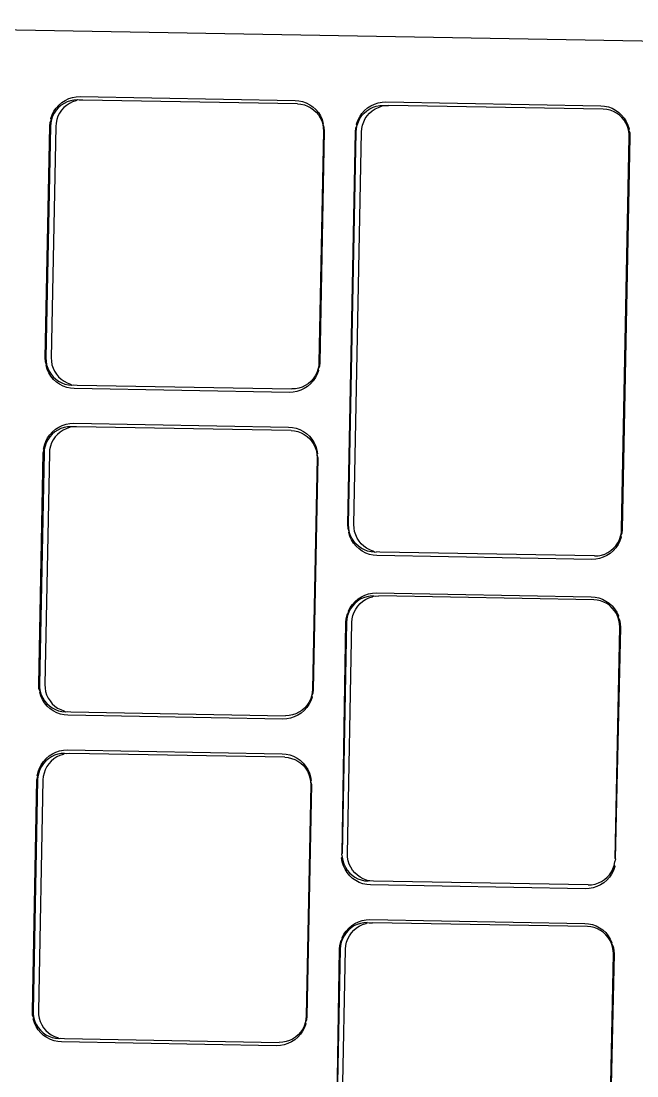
# Model space of a CAD drawing. Header units: millimetres. Extents: x 44692 to 174433, y -26273 to 14445.
# Drawn here: x 148797.9 to 148829.3, y -16388.3 to -16334.5 of the extents above; entities that cross this region are included whole.
import ezdxf

# ---------------------------------------------------------------- set-up
doc = ezdxf.new("R2010")
doc.units = ezdxf.units.MM
doc.header["$LTSCALE"] = 100
doc.layers.add('Muebles', color=112, linetype='Continuous')

msp = doc.modelspace()

# ---------------------------------------------------------------- linework, layer by layer
at = {"layer": 'Muebles'}
for p, q in [((148876.751, -16336.343), (148771.421, -16334.485)), ((148800.33, -16338.444), (148800.52, -16338.383)), ((148800.52, -16338.383), (148800.716, -16338.347)), ((148800.716, -16338.347), (148800.909, -16338.337)), ((148800.909, -16338.337), (148811.88, -16338.531)), ((148799.58, -16339.088), (148799.694, -16338.921)), ((148799.811, -16338.897), (148799.692, -16339.03)), ((148799.694, -16338.921), (148799.829, -16338.771)), ((148799.946, -16338.781), (148799.811, -16338.897)), ((148799.829, -16338.771), (148799.981, -16338.64)), ((148800.095, -16338.684), (148799.946, -16338.781)), ((148800.084, -16338.902), (148799.965, -16339.035)), ((148799.981, -16338.64), (148800.149, -16338.531)), ((148800.219, -16338.786), (148800.084, -16338.902)), ((148800.255, -16338.607), (148800.095, -16338.684)), ((148800.149, -16338.531), (148800.33, -16338.444)), ((148800.368, -16338.688), (148800.219, -16338.786)), ((148800.424, -16338.552), (148800.255, -16338.607)), ((148800.528, -16338.612), (148800.368, -16338.688)), ((148800.598, -16338.52), (148800.424, -16338.552)), ((148800.697, -16338.557), (148800.528, -16338.612)), ((148800.774, -16338.512), (148800.598, -16338.52)), ((148800.774, -16338.512), (148800.697, -16338.557)), ((148800.871, -16338.525), (148800.774, -16338.512)), ((148801.047, -16338.516), (148800.871, -16338.525)), ((148812.008, -16338.71), (148801.047, -16338.516)), ((148811.88, -16338.531), (148812.073, -16338.547)), ((148812.008, -16338.71), (148812.184, -16338.725)), ((148812.073, -16338.547), (148812.268, -16338.59)), ((148812.184, -16338.725), (148812.357, -16338.763)), ((148812.268, -16338.59), (148812.455, -16338.658)), ((148812.357, -16338.763), (148812.523, -16338.823)), ((148812.455, -16338.658), (148812.632, -16338.751)), ((148812.523, -16338.823), (148812.68, -16338.906)), ((148812.632, -16338.751), (148812.795, -16338.866)), ((148812.68, -16338.906), (148812.825, -16339.008)), ((148812.795, -16338.866), (148812.943, -16339.003)), ((148815.433, -16339.051), (148815.585, -16338.919)), ((148815.551, -16339.059), (148815.7, -16338.961)), ((148815.585, -16338.919), (148815.753, -16338.808)), ((148815.7, -16338.961), (148815.86, -16338.883)), ((148815.753, -16338.808), (148815.934, -16338.721)), ((148815.824, -16339.064), (148815.973, -16338.966)), ((148815.86, -16338.883), (148816.028, -16338.828)), ((148815.934, -16338.721), (148816.124, -16338.659)), ((148815.973, -16338.966), (148816.133, -16338.888)), ((148816.028, -16338.828), (148816.202, -16338.796)), ((148816.124, -16338.659), (148816.32, -16338.622)), ((148816.133, -16338.888), (148816.301, -16338.833)), ((148816.202, -16338.796), (148816.379, -16338.787)), ((148816.301, -16338.833), (148816.379, -16338.787)), ((148816.32, -16338.622), (148816.513, -16338.613)), ((148816.379, -16338.787), (148816.475, -16338.8)), ((148816.475, -16338.8), (148816.652, -16338.792)), ((148816.513, -16338.613), (148827.485, -16338.806)), ((148827.612, -16338.985), (148816.652, -16338.792)), ((148827.485, -16338.806), (148827.678, -16338.823)), ((148827.678, -16338.823), (148827.873, -16338.866)), ((148827.873, -16338.866), (148828.06, -16338.935)), ((148828.06, -16338.935), (148828.237, -16339.029)), ((148799.378, -16339.658), (148799.449, -16339.506)), ((148799.449, -16339.506), (148799.411, -16339.682)), ((148799.42, -16339.459), (148799.488, -16339.268)), ((148799.449, -16339.506), (148799.42, -16339.459)), ((148799.509, -16339.337), (148799.449, -16339.506)), ((148799.488, -16339.268), (148799.58, -16339.088)), ((148799.59, -16339.178), (148799.509, -16339.337)), ((148799.692, -16339.03), (148799.59, -16339.178)), ((148799.722, -16339.511), (148799.684, -16339.687)), ((148799.782, -16339.342), (148799.722, -16339.511)), ((148799.863, -16339.182), (148799.782, -16339.342)), ((148799.965, -16339.035), (148799.863, -16339.182)), ((148812.825, -16339.008), (148812.956, -16339.129)), ((148812.943, -16339.003), (148813.071, -16339.157)), ((148812.956, -16339.129), (148813.07, -16339.266)), ((148813.07, -16339.266), (148813.165, -16339.417)), ((148813.071, -16339.157), (148813.179, -16339.328)), ((148813.165, -16339.417), (148813.24, -16339.579)), ((148813.179, -16339.328), (148813.263, -16339.511)), ((148813.263, -16339.511), (148813.324, -16339.705)), ((148815.093, -16339.553), (148815.184, -16339.371)), ((148815.113, -16339.621), (148815.195, -16339.46)), ((148815.184, -16339.371), (148815.298, -16339.203)), ((148815.195, -16339.46), (148815.296, -16339.311)), ((148815.296, -16339.311), (148815.415, -16339.176)), ((148815.298, -16339.203), (148815.433, -16339.051)), ((148815.387, -16339.626), (148815.468, -16339.464)), ((148815.415, -16339.176), (148815.551, -16339.059)), ((148815.468, -16339.464), (148815.569, -16339.315)), ((148815.569, -16339.315), (148815.688, -16339.181)), ((148815.688, -16339.181), (148815.824, -16339.064)), ((148827.789, -16339), (148827.612, -16338.985)), ((148827.961, -16339.038), (148827.789, -16339)), ((148828.128, -16339.1), (148827.961, -16339.038)), ((148828.285, -16339.183), (148828.128, -16339.1)), ((148828.237, -16339.029), (148828.4, -16339.145)), ((148828.43, -16339.286), (148828.285, -16339.183)), ((148828.4, -16339.145), (148828.548, -16339.283)), ((148828.56, -16339.408), (148828.43, -16339.286)), ((148828.548, -16339.283), (148828.676, -16339.439)), ((148828.674, -16339.547), (148828.56, -16339.408)), ((148828.676, -16339.439), (148828.784, -16339.611)), ((148799.131, -16351.672), (148799.361, -16339.854)), ((148799.396, -16339.861), (148799.166, -16351.666)), ((148799.361, -16339.854), (148799.378, -16339.658)), ((148799.411, -16339.682), (148799.396, -16339.861)), ((148799.669, -16339.866), (148799.439, -16351.671)), ((148799.684, -16339.687), (148799.669, -16339.866)), ((148813.24, -16339.579), (148813.294, -16339.751)), ((148813.324, -16339.705), (148813.294, -16339.751)), ((148813.294, -16339.751), (148813.325, -16339.927)), ((148813.294, -16339.751), (148813.359, -16339.905)), ((148813.325, -16339.927), (148813.333, -16340.107)), ((148813.359, -16339.905), (148813.368, -16340.102)), ((148814.965, -16340.143), (148814.982, -16339.945)), ((148814.982, -16339.945), (148815.053, -16339.792)), ((148815, -16340.15), (148815.015, -16339.969)), ((148815.015, -16339.969), (148815.053, -16339.792)), ((148815.025, -16339.745), (148815.093, -16339.553)), ((148815.053, -16339.792), (148815.025, -16339.745)), ((148815.053, -16339.792), (148815.113, -16339.621)), ((148815.273, -16340.155), (148815.288, -16339.974)), ((148815.288, -16339.974), (148815.326, -16339.797)), ((148815.326, -16339.797), (148815.387, -16339.626)), ((148828.77, -16339.699), (148828.674, -16339.547)), ((148828.845, -16339.863), (148828.77, -16339.699)), ((148828.784, -16339.611), (148828.868, -16339.796)), ((148828.898, -16340.036), (148828.845, -16339.863)), ((148828.868, -16339.796), (148828.928, -16339.991)), ((148828.928, -16339.991), (148828.898, -16340.036)), ((148828.929, -16340.215), (148828.898, -16340.036)), ((148828.898, -16340.036), (148828.963, -16340.192)), ((148813.333, -16340.107), (148813.103, -16351.912)), ((148813.368, -16340.102), (148813.138, -16351.919)), ((148814.575, -16360.182), (148814.965, -16340.143)), ((148814.61, -16360.177), (148815, -16340.15)), ((148814.883, -16360.182), (148815.273, -16340.155)), ((148828.547, -16360.423), (148828.937, -16340.396)), ((148828.972, -16340.391), (148828.582, -16360.429)), ((148828.937, -16340.396), (148828.929, -16340.215)), ((148828.963, -16340.192), (148828.972, -16340.391)), ((148799.14, -16351.869), (148799.131, -16351.672)), ((148799.205, -16352.023), (148799.14, -16351.869)), ((148799.166, -16351.666), (148799.174, -16351.846)), ((148799.174, -16351.846), (148799.205, -16352.023)), ((148799.439, -16351.671), (148799.447, -16351.851)), ((148799.447, -16351.851), (148799.478, -16352.027)), ((148799.175, -16352.068), (148799.205, -16352.023)), ((148799.235, -16352.262), (148799.175, -16352.068)), ((148799.205, -16352.023), (148799.258, -16352.194)), ((148799.32, -16352.445), (148799.235, -16352.262)), ((148799.258, -16352.194), (148799.334, -16352.356)), ((148799.334, -16352.356), (148799.429, -16352.507)), ((148799.478, -16352.027), (148799.532, -16352.198)), ((148799.532, -16352.198), (148799.607, -16352.361)), ((148799.607, -16352.361), (148799.702, -16352.512)), ((148812.99, -16352.436), (148812.908, -16352.596)), ((148813.05, -16352.267), (148812.99, -16352.436)), ((148813.078, -16352.314), (148813.01, -16352.505)), ((148813.088, -16352.091), (148813.05, -16352.267)), ((148813.121, -16352.115), (148813.05, -16352.267)), ((148813.05, -16352.267), (148813.078, -16352.314)), ((148813.103, -16351.912), (148813.088, -16352.091)), ((148813.138, -16351.919), (148813.121, -16352.115)), ((148799.427, -16352.616), (148799.32, -16352.445)), ((148799.556, -16352.771), (148799.427, -16352.616)), ((148799.429, -16352.507), (148799.543, -16352.644)), ((148799.543, -16352.644), (148799.673, -16352.765)), ((148799.703, -16352.907), (148799.556, -16352.771)), ((148799.673, -16352.765), (148799.818, -16352.868)), ((148799.702, -16352.512), (148799.816, -16352.649)), ((148799.867, -16353.022), (148799.703, -16352.907)), ((148799.816, -16352.649), (148799.946, -16352.77)), ((148799.818, -16352.868), (148799.976, -16352.95)), ((148799.946, -16352.77), (148800.092, -16352.872)), ((148799.976, -16352.95), (148800.142, -16353.01)), ((148800.092, -16352.872), (148800.249, -16352.955)), ((148800.249, -16352.955), (148800.415, -16353.015)), ((148812.688, -16352.876), (148812.553, -16352.992)), ((148812.804, -16352.852), (148812.67, -16353.002)), ((148812.807, -16352.743), (148812.688, -16352.876)), ((148812.918, -16352.685), (148812.804, -16352.852)), ((148812.908, -16352.596), (148812.807, -16352.743)), ((148813.01, -16352.505), (148812.918, -16352.685)), ((148800.044, -16353.115), (148799.867, -16353.022)), ((148800.231, -16353.183), (148800.044, -16353.115)), ((148800.142, -16353.01), (148800.315, -16353.049)), ((148800.425, -16353.226), (148800.231, -16353.183)), ((148800.315, -16353.049), (148800.491, -16353.063)), ((148800.415, -16353.015), (148800.491, -16353.063)), ((148800.618, -16353.242), (148800.425, -16353.226)), ((148800.491, -16353.063), (148800.588, -16353.053)), ((148800.588, -16353.053), (148800.764, -16353.068)), ((148811.59, -16353.436), (148800.618, -16353.242)), ((148800.764, -16353.068), (148811.724, -16353.262)), ((148811.783, -16353.426), (148811.59, -16353.436)), ((148811.901, -16353.253), (148811.724, -16353.262)), ((148811.979, -16353.39), (148811.783, -16353.426)), ((148812.075, -16353.221), (148811.901, -16353.253)), ((148812.169, -16353.329), (148811.979, -16353.39)), ((148812.244, -16353.166), (148812.075, -16353.221)), ((148812.349, -16353.242), (148812.169, -16353.329)), ((148812.404, -16353.09), (148812.244, -16353.166)), ((148812.517, -16353.133), (148812.349, -16353.242)), ((148812.553, -16352.992), (148812.404, -16353.09)), ((148812.67, -16353.002), (148812.517, -16353.133)), ((148799.824, -16355.207), (148800.005, -16355.12)), ((148800.005, -16355.12), (148800.194, -16355.059)), ((148800.194, -16355.059), (148800.39, -16355.023)), ((148800.39, -16355.023), (148800.584, -16355.013)), ((148800.584, -16355.013), (148811.555, -16355.207)), ((148799.255, -16355.764), (148799.369, -16355.597)), ((148799.486, -16355.575), (148799.366, -16355.708)), ((148799.369, -16355.597), (148799.504, -16355.447)), ((148799.621, -16355.459), (148799.486, -16355.575)), ((148799.504, -16355.447), (148799.656, -16355.316)), ((148799.77, -16355.361), (148799.621, -16355.459)), ((148799.759, -16355.579), (148799.64, -16355.712)), ((148799.656, -16355.316), (148799.824, -16355.207)), ((148799.894, -16355.463), (148799.759, -16355.579)), ((148799.93, -16355.285), (148799.77, -16355.361)), ((148800.043, -16355.366), (148799.894, -16355.463)), ((148800.099, -16355.23), (148799.93, -16355.285)), ((148800.203, -16355.29), (148800.043, -16355.366)), ((148800.273, -16355.198), (148800.099, -16355.23)), ((148800.372, -16355.235), (148800.203, -16355.29)), ((148800.449, -16355.189), (148800.273, -16355.198)), ((148800.449, -16355.189), (148800.372, -16355.235)), ((148800.546, -16355.203), (148800.449, -16355.189)), ((148800.722, -16355.194), (148800.546, -16355.203)), ((148811.683, -16355.387), (148800.722, -16355.194)), ((148811.555, -16355.207), (148811.748, -16355.223)), ((148811.683, -16355.387), (148811.859, -16355.402)), ((148811.748, -16355.223), (148811.943, -16355.266)), ((148811.859, -16355.402), (148812.032, -16355.44)), ((148811.943, -16355.266), (148812.13, -16355.334)), ((148812.032, -16355.44), (148812.198, -16355.501)), ((148812.13, -16355.334), (148812.307, -16355.427)), ((148812.198, -16355.501), (148812.355, -16355.583)), ((148812.307, -16355.427), (148812.47, -16355.542)), ((148812.355, -16355.583), (148812.5, -16355.686)), ((148812.47, -16355.542), (148812.617, -16355.679)), ((148799.052, -16356.334), (148799.095, -16356.135)), ((148799.124, -16356.184), (148799.086, -16356.36)), ((148799.095, -16356.135), (148799.163, -16355.944)), ((148799.184, -16356.015), (148799.124, -16356.184)), ((148799.163, -16355.944), (148799.255, -16355.764)), ((148799.265, -16355.855), (148799.184, -16356.015)), ((148799.366, -16355.708), (148799.265, -16355.855)), ((148799.397, -16356.189), (148799.359, -16356.364)), ((148799.457, -16356.02), (148799.397, -16356.189)), ((148799.538, -16355.86), (148799.457, -16356.02)), ((148799.64, -16355.712), (148799.538, -16355.86)), ((148812.5, -16355.686), (148812.631, -16355.807)), ((148812.617, -16355.679), (148812.746, -16355.833)), ((148812.631, -16355.807), (148812.745, -16355.944)), ((148812.745, -16355.944), (148812.84, -16356.095)), ((148812.746, -16355.833), (148812.854, -16356.004)), ((148812.84, -16356.095), (148812.915, -16356.257)), ((148812.854, -16356.004), (148812.938, -16356.187)), ((148812.938, -16356.187), (148812.999, -16356.381)), ((148798.806, -16368.348), (148799.036, -16356.53)), ((148799.071, -16356.539), (148798.841, -16368.344)), ((148799.036, -16356.53), (148799.086, -16356.36)), ((148799.086, -16356.36), (148799.052, -16356.334)), ((148799.086, -16356.36), (148799.071, -16356.539)), ((148799.344, -16356.544), (148799.114, -16368.349)), ((148799.359, -16356.364), (148799.344, -16356.544)), ((148812.915, -16356.257), (148812.969, -16356.428)), ((148812.969, -16356.428), (148813, -16356.605)), ((148812.999, -16356.381), (148813.034, -16356.581)), ((148813.034, -16356.581), (148813, -16356.605)), ((148813, -16356.605), (148813.008, -16356.785)), ((148813, -16356.605), (148813.043, -16356.778)), ((148813.008, -16356.785), (148812.778, -16368.59)), ((148813.043, -16356.778), (148812.813, -16368.595)), ((148814.584, -16360.381), (148814.575, -16360.182)), ((148814.649, -16360.537), (148814.584, -16360.381)), ((148814.618, -16360.358), (148814.61, -16360.177)), ((148814.649, -16360.537), (148814.618, -16360.358)), ((148814.891, -16360.363), (148814.883, -16360.182)), ((148814.922, -16360.542), (148814.891, -16360.363)), ((148828.532, -16360.604), (148828.547, -16360.423)), ((148828.582, -16360.429), (148828.565, -16360.628)), ((148814.619, -16360.582), (148814.649, -16360.537)), ((148814.679, -16360.777), (148814.619, -16360.582)), ((148814.702, -16360.71), (148814.649, -16360.537)), ((148814.763, -16360.962), (148814.679, -16360.777)), ((148814.777, -16360.874), (148814.702, -16360.71)), ((148814.871, -16361.134), (148814.763, -16360.962)), ((148814.873, -16361.026), (148814.777, -16360.874)), ((148814.987, -16361.165), (148814.873, -16361.026)), ((148814.975, -16360.714), (148814.922, -16360.542)), ((148815.05, -16360.879), (148814.975, -16360.714)), ((148815.146, -16361.031), (148815.05, -16360.879)), ((148815.26, -16361.17), (148815.146, -16361.031)), ((148828.352, -16361.113), (148828.433, -16360.952)), ((148828.454, -16361.02), (148828.363, -16361.202)), ((148828.433, -16360.952), (148828.494, -16360.781)), ((148828.522, -16360.828), (148828.454, -16361.02)), ((148828.494, -16360.781), (148828.532, -16360.604)), ((148828.565, -16360.628), (148828.494, -16360.781)), ((148828.494, -16360.781), (148828.522, -16360.828)), ((148814.999, -16361.29), (148814.871, -16361.134)), ((148815.117, -16361.287), (148814.987, -16361.165)), ((148815.147, -16361.428), (148814.999, -16361.29)), ((148815.262, -16361.39), (148815.117, -16361.287)), ((148815.31, -16361.544), (148815.147, -16361.428)), ((148815.39, -16361.292), (148815.26, -16361.17)), ((148815.419, -16361.473), (148815.262, -16361.39)), ((148815.487, -16361.638), (148815.31, -16361.544)), ((148815.535, -16361.395), (148815.39, -16361.292)), ((148815.586, -16361.534), (148815.419, -16361.473)), ((148815.692, -16361.478), (148815.535, -16361.395)), ((148815.758, -16361.573), (148815.586, -16361.534)), ((148815.859, -16361.539), (148815.692, -16361.478)), ((148815.935, -16361.588), (148815.758, -16361.573)), ((148815.935, -16361.588), (148815.859, -16361.539)), ((148815.935, -16361.588), (148816.031, -16361.578)), ((148816.208, -16361.593), (148816.031, -16361.578)), ((148827.168, -16361.786), (148816.208, -16361.593)), ((148827.847, -16361.612), (148827.996, -16361.514)), ((148828.114, -16361.522), (148827.962, -16361.654)), ((148827.996, -16361.514), (148828.132, -16361.397)), ((148828.249, -16361.37), (148828.114, -16361.522)), ((148828.132, -16361.397), (148828.251, -16361.262)), ((148828.363, -16361.202), (148828.249, -16361.37)), ((148828.251, -16361.262), (148828.352, -16361.113)), ((148815.674, -16361.707), (148815.487, -16361.638)), ((148815.869, -16361.75), (148815.674, -16361.707)), ((148816.062, -16361.767), (148815.869, -16361.75)), ((148827.034, -16361.96), (148816.062, -16361.767)), ((148827.227, -16361.951), (148827.034, -16361.96)), ((148827.168, -16361.786), (148827.345, -16361.777)), ((148827.423, -16361.914), (148827.227, -16361.951)), ((148827.345, -16361.777), (148827.519, -16361.745)), ((148827.613, -16361.852), (148827.423, -16361.914)), ((148827.519, -16361.745), (148827.687, -16361.69)), ((148827.794, -16361.765), (148827.613, -16361.852)), ((148827.687, -16361.69), (148827.847, -16361.612)), ((148827.962, -16361.654), (148827.794, -16361.765)), ((148815.446, -16363.78), (148815.636, -16363.719)), ((148815.636, -16363.719), (148815.832, -16363.683)), ((148815.832, -16363.683), (148816.025, -16363.673)), ((148816.025, -16363.673), (148826.996, -16363.867)), ((148814.696, -16364.424), (148814.811, -16364.257)), ((148814.927, -16364.211), (148814.808, -16364.344)), ((148814.811, -16364.257), (148814.945, -16364.107)), ((148815.063, -16364.095), (148814.927, -16364.211)), ((148814.945, -16364.107), (148815.098, -16363.976)), ((148815.211, -16363.998), (148815.063, -16364.095)), ((148815.081, -16364.349), (148815.2, -16364.216)), ((148815.098, -16363.976), (148815.265, -16363.867)), ((148815.2, -16364.216), (148815.336, -16364.1)), ((148815.372, -16363.921), (148815.211, -16363.998)), ((148815.265, -16363.867), (148815.446, -16363.78)), ((148815.336, -16364.1), (148815.485, -16364.002)), ((148815.54, -16363.866), (148815.372, -16363.921)), ((148815.485, -16364.002), (148815.645, -16363.926)), ((148815.714, -16363.834), (148815.54, -16363.866)), ((148815.645, -16363.926), (148815.813, -16363.871)), ((148815.891, -16363.826), (148815.714, -16363.834)), ((148815.813, -16363.871), (148815.891, -16363.826)), ((148815.891, -16363.826), (148815.987, -16363.839)), ((148815.987, -16363.839), (148816.164, -16363.83)), ((148827.124, -16364.024), (148816.164, -16363.83)), ((148826.996, -16363.867), (148827.189, -16363.883)), ((148827.301, -16364.039), (148827.124, -16364.024)), ((148827.189, -16363.883), (148827.384, -16363.926)), ((148827.473, -16364.077), (148827.301, -16364.039)), ((148827.384, -16363.926), (148827.571, -16363.994)), ((148827.64, -16364.137), (148827.473, -16364.077)), ((148827.571, -16363.994), (148827.748, -16364.087)), ((148827.797, -16364.22), (148827.64, -16364.137)), ((148827.748, -16364.087), (148827.911, -16364.202)), ((148827.942, -16364.322), (148827.797, -16364.22)), ((148827.911, -16364.202), (148828.059, -16364.338)), ((148814.494, -16364.994), (148814.537, -16364.795)), ((148814.565, -16364.82), (148814.528, -16364.996)), ((148814.537, -16364.795), (148814.626, -16364.651)), ((148814.626, -16364.651), (148814.565, -16364.82)), ((148814.604, -16364.604), (148814.696, -16364.424)), ((148814.626, -16364.651), (148814.604, -16364.604)), ((148814.707, -16364.492), (148814.626, -16364.651)), ((148814.808, -16364.344), (148814.707, -16364.492)), ((148814.801, -16365.001), (148814.838, -16364.825)), ((148814.838, -16364.825), (148814.899, -16364.656)), ((148814.899, -16364.656), (148814.98, -16364.496)), ((148814.98, -16364.496), (148815.081, -16364.349)), ((148828.072, -16364.443), (148827.942, -16364.322)), ((148828.059, -16364.338), (148828.187, -16364.493)), ((148828.186, -16364.58), (148828.072, -16364.443)), ((148828.282, -16364.731), (148828.186, -16364.58)), ((148828.187, -16364.493), (148828.295, -16364.664)), ((148828.357, -16364.894), (148828.282, -16364.731)), ((148828.295, -16364.664), (148828.38, -16364.847)), ((148814.512, -16365.175), (148814.282, -16376.98)), ((148814.282, -16376.98), (148814.477, -16365.19)), ((148814.477, -16365.19), (148814.494, -16364.994)), ((148814.528, -16364.996), (148814.512, -16365.175)), ((148814.555, -16376.985), (148814.786, -16365.18)), ((148814.786, -16365.18), (148814.801, -16365.001)), ((148828.38, -16364.847), (148828.357, -16364.894)), ((148828.41, -16365.065), (148828.357, -16364.894)), ((148828.357, -16364.894), (148828.44, -16365.041)), ((148828.441, -16365.241), (148828.41, -16365.065)), ((148828.44, -16365.041), (148828.475, -16365.24)), ((148828.449, -16365.421), (148828.441, -16365.241)), ((148828.475, -16365.24), (148828.484, -16365.437)), ((148828.219, -16377.226), (148828.449, -16365.421)), ((148828.484, -16365.437), (148828.219, -16377.226)), ((148798.814, -16368.545), (148798.806, -16368.348)), ((148798.88, -16368.7), (148798.814, -16368.545)), ((148798.841, -16368.344), (148798.849, -16368.524)), ((148798.849, -16368.524), (148798.88, -16368.7)), ((148799.114, -16368.349), (148799.122, -16368.528)), ((148799.122, -16368.528), (148799.153, -16368.705)), ((148812.778, -16368.59), (148812.763, -16368.769)), ((148812.813, -16368.595), (148812.796, -16368.791)), ((148798.85, -16368.744), (148798.88, -16368.7)), ((148798.91, -16368.938), (148798.85, -16368.744)), ((148798.88, -16368.7), (148798.933, -16368.871)), ((148798.995, -16369.121), (148798.91, -16368.938)), ((148798.933, -16368.871), (148799.008, -16369.034)), ((148799.102, -16369.292), (148798.995, -16369.121)), ((148799.008, -16369.034), (148799.104, -16369.185)), ((148799.153, -16368.705), (148799.206, -16368.876)), ((148799.206, -16368.876), (148799.281, -16369.039)), ((148799.281, -16369.039), (148799.377, -16369.19)), ((148812.664, -16369.114), (148812.583, -16369.273)), ((148812.725, -16368.945), (148812.664, -16369.114)), ((148812.753, -16368.99), (148812.685, -16369.181)), ((148812.763, -16368.769), (148812.725, -16368.945)), ((148812.796, -16368.791), (148812.725, -16368.945)), ((148812.725, -16368.945), (148812.753, -16368.99)), ((148799.231, -16369.446), (148799.102, -16369.292)), ((148799.104, -16369.185), (148799.218, -16369.322)), ((148799.218, -16369.322), (148799.348, -16369.443)), ((148799.378, -16369.583), (148799.231, -16369.446)), ((148799.348, -16369.443), (148799.493, -16369.545)), ((148799.377, -16369.19), (148799.491, -16369.327)), ((148799.542, -16369.698), (148799.378, -16369.583)), ((148799.491, -16369.327), (148799.621, -16369.448)), ((148799.493, -16369.545), (148799.65, -16369.628)), ((148799.621, -16369.448), (148799.766, -16369.55)), ((148799.65, -16369.628), (148799.817, -16369.688)), ((148799.766, -16369.55), (148799.923, -16369.632)), ((148799.923, -16369.632), (148800.09, -16369.693)), ((148812.228, -16369.67), (148812.079, -16369.767)), ((148812.363, -16369.554), (148812.228, -16369.67)), ((148812.479, -16369.528), (148812.345, -16369.678)), ((148812.482, -16369.421), (148812.363, -16369.554)), ((148812.593, -16369.361), (148812.479, -16369.528)), ((148812.583, -16369.273), (148812.482, -16369.421)), ((148812.685, -16369.181), (148812.593, -16369.361)), ((148799.719, -16369.791), (148799.542, -16369.698)), ((148799.906, -16369.859), (148799.719, -16369.791)), ((148799.817, -16369.688), (148799.989, -16369.726)), ((148800.1, -16369.902), (148799.906, -16369.859)), ((148799.989, -16369.726), (148800.166, -16369.741)), ((148800.09, -16369.693), (148800.166, -16369.741)), ((148800.293, -16369.918), (148800.1, -16369.902)), ((148800.166, -16369.741), (148800.262, -16369.731)), ((148800.262, -16369.731), (148800.439, -16369.746)), ((148811.265, -16370.112), (148800.293, -16369.918)), ((148800.439, -16369.746), (148811.399, -16369.939)), ((148811.458, -16370.102), (148811.265, -16370.112)), ((148811.576, -16369.931), (148811.399, -16369.939)), ((148811.654, -16370.066), (148811.458, -16370.102)), ((148811.75, -16369.899), (148811.576, -16369.931)), ((148811.844, -16370.005), (148811.654, -16370.066)), ((148811.918, -16369.844), (148811.75, -16369.899)), ((148812.024, -16369.918), (148811.844, -16370.005)), ((148812.079, -16369.767), (148811.918, -16369.844)), ((148812.192, -16369.809), (148812.024, -16369.918)), ((148812.345, -16369.678), (148812.192, -16369.809)), ((148799.499, -16371.883), (148799.68, -16371.796)), ((148799.68, -16371.796), (148799.869, -16371.735)), ((148799.869, -16371.735), (148800.065, -16371.699)), ((148800.065, -16371.699), (148800.259, -16371.689)), ((148800.259, -16371.689), (148811.23, -16371.883)), ((148798.93, -16372.44), (148799.044, -16372.273)), ((148799.161, -16372.252), (148799.041, -16372.385)), ((148799.044, -16372.273), (148799.179, -16372.123)), ((148799.296, -16372.136), (148799.161, -16372.252)), ((148799.179, -16372.123), (148799.331, -16371.992)), ((148799.445, -16372.039), (148799.296, -16372.136)), ((148799.434, -16372.257), (148799.314, -16372.39)), ((148799.331, -16371.992), (148799.499, -16371.883)), ((148799.569, -16372.141), (148799.434, -16372.257)), ((148799.605, -16371.962), (148799.445, -16372.039)), ((148799.718, -16372.044), (148799.569, -16372.141)), ((148799.773, -16371.908), (148799.605, -16371.962)), ((148799.878, -16371.967), (148799.718, -16372.044)), ((148799.948, -16371.876), (148799.773, -16371.908)), ((148800.047, -16371.913), (148799.878, -16371.967)), ((148800.124, -16371.867), (148799.948, -16371.876)), ((148800.124, -16371.867), (148800.047, -16371.913)), ((148800.221, -16371.881), (148800.124, -16371.867)), ((148800.397, -16371.872), (148800.221, -16371.881)), ((148811.358, -16372.065), (148800.397, -16371.872)), ((148811.23, -16371.883), (148811.423, -16371.899)), ((148811.358, -16372.065), (148811.534, -16372.08)), ((148811.423, -16371.899), (148811.617, -16371.942)), ((148811.534, -16372.08), (148811.707, -16372.118)), ((148811.617, -16371.942), (148811.805, -16372.01)), ((148811.707, -16372.118), (148811.873, -16372.179)), ((148811.805, -16372.01), (148811.982, -16372.103)), ((148811.873, -16372.179), (148812.03, -16372.261)), ((148811.982, -16372.103), (148812.145, -16372.218)), ((148812.03, -16372.261), (148812.175, -16372.364)), ((148812.145, -16372.218), (148812.292, -16372.355)), ((148812.175, -16372.364), (148812.306, -16372.484)), ((148812.292, -16372.355), (148812.421, -16372.509)), ((148798.727, -16373.01), (148798.77, -16372.811)), ((148798.799, -16372.862), (148798.761, -16373.037)), ((148798.77, -16372.811), (148798.838, -16372.62)), ((148798.859, -16372.693), (148798.799, -16372.862)), ((148798.838, -16372.62), (148798.93, -16372.44)), ((148798.94, -16372.533), (148798.859, -16372.693)), ((148799.041, -16372.385), (148798.94, -16372.533)), ((148799.072, -16372.867), (148799.034, -16373.042)), ((148799.132, -16372.698), (148799.072, -16372.867)), ((148799.213, -16372.538), (148799.132, -16372.698)), ((148799.314, -16372.39), (148799.213, -16372.538)), ((148812.306, -16372.484), (148812.42, -16372.621)), ((148812.42, -16372.621), (148812.515, -16372.773)), ((148812.421, -16372.509), (148812.529, -16372.68)), ((148812.515, -16372.773), (148812.59, -16372.935)), ((148812.529, -16372.68), (148812.613, -16372.863)), ((148812.613, -16372.863), (148812.674, -16373.057)), ((148798.481, -16385.023), (148798.711, -16373.206)), ((148798.746, -16373.216), (148798.516, -16385.022)), ((148798.711, -16373.206), (148798.761, -16373.037)), ((148798.761, -16373.037), (148798.727, -16373.01)), ((148798.761, -16373.037), (148798.746, -16373.216)), ((148799.019, -16373.221), (148798.789, -16385.027)), ((148799.034, -16373.042), (148799.019, -16373.221)), ((148812.59, -16372.935), (148812.643, -16373.106)), ((148812.643, -16373.106), (148812.675, -16373.283)), ((148812.674, -16373.057), (148812.709, -16373.256)), ((148812.709, -16373.256), (148812.675, -16373.283)), ((148812.675, -16373.283), (148812.683, -16373.462)), ((148812.675, -16373.283), (148812.718, -16373.453)), ((148812.683, -16373.462), (148812.452, -16385.268)), ((148812.718, -16373.453), (148812.487, -16385.271)), ((148814.282, -16376.98), (148814.247, -16377.007)), ((148814.247, -16377.007), (148814.29, -16377.16)), ((148814.256, -16377.204), (148814.29, -16377.16)), ((148814.291, -16377.404), (148814.256, -16377.204)), ((148814.29, -16377.16), (148814.321, -16377.337)), ((148814.563, -16377.165), (148814.555, -16376.985)), ((148814.595, -16377.341), (148814.563, -16377.165)), ((148814.351, -16377.598), (148814.291, -16377.404)), ((148814.321, -16377.337), (148814.375, -16377.508)), ((148814.436, -16377.781), (148814.351, -16377.598)), ((148814.375, -16377.508), (148814.45, -16377.67)), ((148814.45, -16377.67), (148814.545, -16377.821)), ((148814.648, -16377.513), (148814.595, -16377.341)), ((148814.723, -16377.675), (148814.648, -16377.513)), ((148814.818, -16377.826), (148814.723, -16377.675)), ((148828.106, -16377.75), (148828.166, -16377.581)), ((148828.196, -16377.644), (148828.126, -16377.841)), ((148828.166, -16377.581), (148828.204, -16377.405)), ((148828.166, -16377.581), (148828.196, -16377.644)), ((148828.204, -16377.405), (148828.254, -16377.26)), ((148828.254, -16377.26), (148828.219, -16377.226)), ((148814.544, -16377.952), (148814.436, -16377.781)), ((148814.672, -16378.106), (148814.544, -16377.952)), ((148814.545, -16377.821), (148814.659, -16377.958)), ((148814.659, -16377.958), (148814.79, -16378.079)), ((148814.819, -16378.243), (148814.672, -16378.106)), ((148814.79, -16378.079), (148814.935, -16378.182)), ((148814.932, -16377.963), (148814.818, -16377.826)), ((148814.983, -16378.358), (148814.819, -16378.243)), ((148815.063, -16378.084), (148814.932, -16377.963)), ((148814.935, -16378.182), (148815.092, -16378.264)), ((148815.208, -16378.186), (148815.063, -16378.084)), ((148815.092, -16378.264), (148815.258, -16378.325)), ((148815.365, -16378.269), (148815.208, -16378.186)), ((148815.531, -16378.329), (148815.365, -16378.269)), ((148827.669, -16378.306), (148827.804, -16378.19)), ((148827.92, -16378.188), (148827.786, -16378.338)), ((148827.804, -16378.19), (148827.924, -16378.057)), ((148828.034, -16378.021), (148827.92, -16378.188)), ((148827.924, -16378.057), (148828.025, -16377.91)), ((148828.025, -16377.91), (148828.106, -16377.75)), ((148828.126, -16377.841), (148828.034, -16378.021)), ((148815.16, -16378.451), (148814.983, -16378.358)), ((148815.347, -16378.519), (148815.16, -16378.451)), ((148815.258, -16378.325), (148815.431, -16378.363)), ((148815.542, -16378.562), (148815.347, -16378.519)), ((148815.431, -16378.363), (148815.607, -16378.377)), ((148815.607, -16378.377), (148815.531, -16378.329)), ((148815.734, -16378.578), (148815.542, -16378.562)), ((148815.704, -16378.367), (148815.607, -16378.377)), ((148815.88, -16378.382), (148815.704, -16378.367)), ((148826.706, -16378.772), (148815.734, -16378.578)), ((148826.841, -16378.576), (148815.88, -16378.382)), ((148826.899, -16378.762), (148826.706, -16378.772)), ((148826.841, -16378.576), (148827.017, -16378.567)), ((148827.095, -16378.726), (148826.899, -16378.762)), ((148827.017, -16378.567), (148827.191, -16378.535)), ((148827.285, -16378.665), (148827.095, -16378.726)), ((148827.191, -16378.535), (148827.36, -16378.48)), ((148827.465, -16378.578), (148827.285, -16378.665)), ((148827.36, -16378.48), (148827.52, -16378.404)), ((148827.633, -16378.469), (148827.465, -16378.578)), ((148827.52, -16378.404), (148827.669, -16378.306)), ((148827.786, -16378.338), (148827.633, -16378.469)), ((148815.121, -16380.456), (148815.311, -16380.395)), ((148815.311, -16380.395), (148815.507, -16380.359)), ((148815.507, -16380.359), (148815.7, -16380.349)), ((148815.7, -16380.349), (148826.671, -16380.543)), ((148814.371, -16381.1), (148814.485, -16380.933)), ((148814.602, -16380.889), (148814.483, -16381.022)), ((148814.485, -16380.933), (148814.62, -16380.783)), ((148814.737, -16380.773), (148814.602, -16380.889)), ((148814.62, -16380.783), (148814.772, -16380.652)), ((148814.886, -16380.675), (148814.737, -16380.773)), ((148814.756, -16381.027), (148814.875, -16380.894)), ((148814.772, -16380.652), (148814.94, -16380.543)), ((148814.875, -16380.894), (148815.01, -16380.777)), ((148815.047, -16380.599), (148814.886, -16380.675)), ((148814.94, -16380.543), (148815.121, -16380.456)), ((148815.01, -16380.777), (148815.159, -16380.68)), ((148815.215, -16380.544), (148815.047, -16380.599)), ((148815.159, -16380.68), (148815.32, -16380.604)), ((148815.389, -16380.512), (148815.215, -16380.544)), ((148815.32, -16380.604), (148815.488, -16380.549)), ((148815.566, -16380.503), (148815.389, -16380.512)), ((148815.488, -16380.549), (148815.566, -16380.503)), ((148815.566, -16380.503), (148815.662, -16380.517)), ((148815.662, -16380.517), (148815.839, -16380.508)), ((148826.799, -16380.702), (148815.839, -16380.508)), ((148826.671, -16380.543), (148826.864, -16380.559)), ((148826.976, -16380.716), (148826.799, -16380.702)), ((148826.864, -16380.559), (148827.059, -16380.602)), ((148827.148, -16380.754), (148826.976, -16380.716)), ((148827.059, -16380.602), (148827.246, -16380.67)), ((148827.315, -16380.815), (148827.148, -16380.754)), ((148827.246, -16380.67), (148827.423, -16380.763)), ((148827.472, -16380.897), (148827.315, -16380.815)), ((148827.423, -16380.763), (148827.586, -16380.878)), ((148827.617, -16381), (148827.472, -16380.897)), ((148827.586, -16380.878), (148827.734, -16381.014)), ((148814.169, -16381.67), (148814.211, -16381.471)), ((148814.24, -16381.498), (148814.202, -16381.674)), ((148814.211, -16381.471), (148814.301, -16381.329)), ((148814.301, -16381.329), (148814.24, -16381.498)), ((148814.279, -16381.28), (148814.371, -16381.1)), ((148814.301, -16381.329), (148814.279, -16381.28)), ((148814.382, -16381.169), (148814.301, -16381.329)), ((148814.483, -16381.022), (148814.382, -16381.169)), ((148814.475, -16381.679), (148814.513, -16381.503)), ((148814.513, -16381.503), (148814.574, -16381.334)), ((148814.574, -16381.334), (148814.655, -16381.174)), ((148814.655, -16381.174), (148814.756, -16381.027)), ((148827.747, -16381.121), (148827.617, -16381)), ((148827.734, -16381.014), (148827.862, -16381.169)), ((148827.861, -16381.258), (148827.747, -16381.121)), ((148827.957, -16381.409), (148827.861, -16381.258)), ((148827.862, -16381.169), (148827.97, -16381.34)), ((148828.032, -16381.571), (148827.957, -16381.409)), ((148827.97, -16381.34), (148828.055, -16381.523)), ((148814.187, -16381.853), (148813.957, -16393.658)), ((148813.957, -16393.658), (148814.152, -16381.866)), ((148814.152, -16381.866), (148814.169, -16381.67)), ((148814.202, -16381.674), (148814.187, -16381.853)), ((148814.23, -16393.663), (148814.46, -16381.858)), ((148814.46, -16381.858), (148814.475, -16381.679)), ((148828.055, -16381.523), (148828.032, -16381.571)), ((148828.085, -16381.742), (148828.032, -16381.571)), ((148828.032, -16381.571), (148828.115, -16381.717)), ((148828.116, -16381.919), (148828.085, -16381.742)), ((148828.115, -16381.717), (148828.15, -16381.916)), ((148828.124, -16382.099), (148828.116, -16381.919)), ((148828.15, -16381.916), (148828.159, -16382.113)), ((148827.894, -16393.904), (148828.124, -16382.099)), ((148828.159, -16382.113), (148827.894, -16393.904)), ((148798.489, -16385.22), (148798.481, -16385.023)), ((148798.555, -16385.378), (148798.489, -16385.22)), ((148798.516, -16385.022), (148798.524, -16385.201)), ((148798.524, -16385.201), (148798.555, -16385.378)), ((148798.789, -16385.027), (148798.797, -16385.206)), ((148798.797, -16385.206), (148798.828, -16385.383)), ((148812.452, -16385.268), (148812.437, -16385.447)), ((148812.487, -16385.271), (148812.471, -16385.467)), ((148798.525, -16385.42), (148798.555, -16385.378)), ((148798.585, -16385.614), (148798.525, -16385.42)), ((148798.555, -16385.378), (148798.608, -16385.549)), ((148798.67, -16385.797), (148798.585, -16385.614)), ((148798.608, -16385.549), (148798.683, -16385.712)), ((148798.777, -16385.968), (148798.67, -16385.797)), ((148798.683, -16385.712), (148798.779, -16385.863)), ((148798.828, -16385.383), (148798.881, -16385.554)), ((148798.881, -16385.554), (148798.956, -16385.717)), ((148798.956, -16385.717), (148799.052, -16385.868)), ((148812.339, -16385.791), (148812.258, -16385.951)), ((148812.4, -16385.622), (148812.339, -16385.791)), ((148812.428, -16385.666), (148812.36, -16385.857)), ((148812.437, -16385.447), (148812.4, -16385.622)), ((148812.471, -16385.467), (148812.4, -16385.622)), ((148812.4, -16385.622), (148812.428, -16385.666)), ((148798.906, -16386.122), (148798.777, -16385.968)), ((148798.779, -16385.863), (148798.893, -16386)), ((148798.893, -16386), (148799.023, -16386.121)), ((148799.053, -16386.259), (148798.906, -16386.122)), ((148799.023, -16386.121), (148799.168, -16386.223)), ((148799.052, -16385.868), (148799.166, -16386.005)), ((148799.217, -16386.374), (148799.053, -16386.259)), ((148799.166, -16386.005), (148799.296, -16386.125)), ((148799.168, -16386.223), (148799.325, -16386.305)), ((148799.296, -16386.125), (148799.441, -16386.228)), ((148799.325, -16386.305), (148799.492, -16386.366)), ((148799.441, -16386.228), (148799.598, -16386.31)), ((148799.598, -16386.31), (148799.765, -16386.371)), ((148811.902, -16386.348), (148811.753, -16386.445)), ((148812.02, -16386.354), (148811.867, -16386.485)), ((148812.038, -16386.232), (148811.902, -16386.348)), ((148812.154, -16386.204), (148812.02, -16386.354)), ((148812.157, -16386.099), (148812.038, -16386.232)), ((148812.268, -16386.037), (148812.154, -16386.204)), ((148812.258, -16385.951), (148812.157, -16386.099)), ((148812.36, -16385.857), (148812.268, -16386.037)), ((148799.394, -16386.467), (148799.217, -16386.374)), ((148799.581, -16386.535), (148799.394, -16386.467)), ((148799.492, -16386.366), (148799.664, -16386.404)), ((148799.775, -16386.578), (148799.581, -16386.535)), ((148799.664, -16386.404), (148799.841, -16386.419)), ((148799.765, -16386.371), (148799.841, -16386.419)), ((148799.968, -16386.594), (148799.775, -16386.578)), ((148799.841, -16386.419), (148799.937, -16386.409)), ((148799.937, -16386.409), (148800.114, -16386.424)), ((148810.94, -16386.788), (148799.968, -16386.594)), ((148800.114, -16386.424), (148811.074, -16386.617)), ((148811.133, -16386.778), (148810.94, -16386.788)), ((148811.251, -16386.608), (148811.074, -16386.617)), ((148811.329, -16386.742), (148811.133, -16386.778)), ((148811.425, -16386.577), (148811.251, -16386.608)), ((148811.519, -16386.681), (148811.329, -16386.742)), ((148811.593, -16386.522), (148811.425, -16386.577)), ((148811.699, -16386.594), (148811.519, -16386.681)), ((148811.753, -16386.445), (148811.593, -16386.522)), ((148811.867, -16386.485), (148811.699, -16386.594))]:
    msp.add_line(p, q, dxfattribs=at)

doc.saveas('drawing.dxf')
